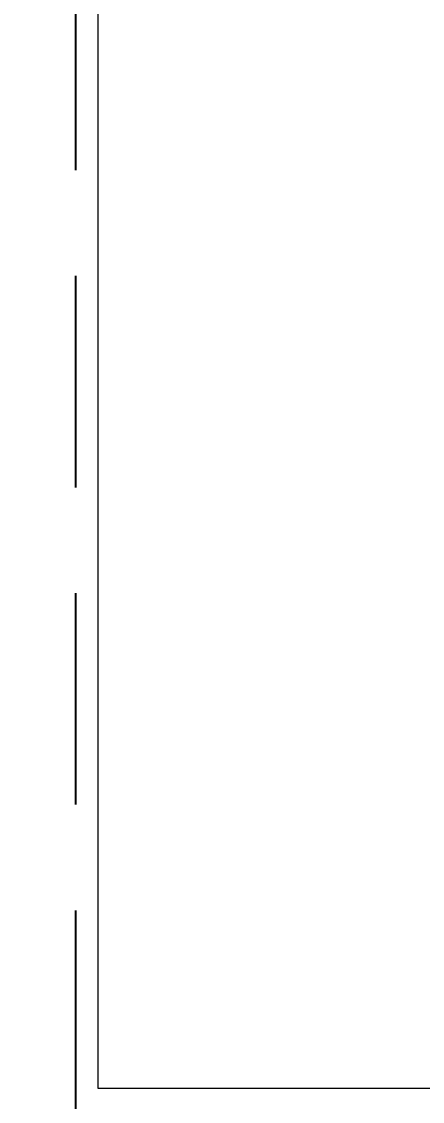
# Model space of a CAD drawing. Header units: inches. Extents: x -12418 to 57169, y -29325 to 19878.
# Drawn here: x 47320 to 47620, y -10699 to -9889 of the extents above; entities that cross this region are included whole.
import ezdxf

# ---------------------------------------------------------------- set-up
doc = ezdxf.new("R2010")
doc.units = ezdxf.units.IN
doc.header["$LTSCALE"] = 25
doc.header["$MEASUREMENT"] = 0
doc.linetypes.add('DASHDOT', pattern=[25.4, 12.7, -6.35, 0, -6.35])
doc.linetypes.add('HIDDEN', pattern=[9.525, 6.35, -3.175])
doc.layers.get('0').update_dxf_attribs({"color": 8})
for name, color, linetype, lineweight in [('00-Ground Floor$0$72_EGR_BASE_TEXT', 252, 'Continuous', 5), ('00-Ground Floor$0$LOADING', 253, 'Continuous', 5), ('00-Ground Floor$0$NEW Wall', 166, 'Continuous', 5), ('E-LITE-CLNG-CNDT', 6, 'DASHDOT', 35), ('E-POWR-FLOR-CNDT', 6, 'HIDDEN', 25)]:
    doc.layers.add(name, color=color, linetype=linetype, lineweight=lineweight)
doc.styles.add('00-Ground Floor$0$SIMPLEX', font='SIMPLEX.shx', dxfattribs={"height": 150})

# ---------------------------------------------------------------- blocks, each defined once
blk = doc.blocks.new('*X133')
at = {"color": 0}
for p, q in [((13, 1), (13, 1)), ((13, 1), (13, 1)), ((13, 1), (13, 1)), ((13, 1), (13, 1)), ((13, 1), (13, 1)), ((13, 1), (13, 1)), ((13, 1), (13, 1)), ((13, 1), (13, 1)), ((13, 1), (13, 1)), ((13, 1), (13, 1)), ((13, 1), (13, 1)), ((13, 1), (13, 1)), ((13, 1), (13, 1)), ((13, 1), (13, 1)), ((13, 1), (13, 1)), ((13, 1), (14, 1)), ((13, 1), (14, 1)), ((13, 1), (14, 1)), ((13, 1), (13, 1)), ((13, 1), (13, 1)), ((13, 1), (13, 1)), ((13, 1), (13, 1)), ((13, 1), (13, 1)), ((13, 1), (13, 1)), ((13, 1), (13, 1)), ((13, 1), (13, 1)), ((13, 1), (13, 1)), ((13, 1), (13, 1)), ((13, 1), (13, 1)), ((13, 1), (13, 1)), ((13, 1), (13, 1)), ((13, 1), (13, 1)), ((13, 1), (13, 1)), ((13, 1), (13, 1)), ((13, 1), (13, 1)), ((13, 1), (13, 1)), ((13, 1), (13, 1)), ((13, 1), (13, 1)), ((13, 1), (13, 1)), ((13, 1), (13, 1)), ((13, 1), (13, 1)), ((13, 1), (13, 1)), ((13, 1), (13, 1)), ((13, 1), (13, 1)), ((13, 1), (13, 1)), ((13, 1), (13, 1)), ((13, 1), (13, 1)), ((13, 1), (13, 1)), ((13, 1), (13, 1)), ((13, 1), (13, 1)), ((13, 1), (13, 1)), ((13, 1), (13, 1)), ((13, 1), (13, 1)), ((13, 1), (13, 1)), ((13, 1), (13, 1)), ((13, 1), (13, 1)), ((13, 1), (13, 1)), ((13, 1), (13, 1)), ((13, 1), (13, 1)), ((13, 1), (13, 1)), ((13, 1), (13, 1)), ((13, 1), (13, 1)), ((13, 1), (13, 1)), ((13, 1), (13, 1)), ((13, 1), (13, 1)), ((13, 1), (13, 1)), ((13, 1), (13, 1)), ((13, 1), (13, 1)), ((13, 1), (13, 1)), ((13, 1), (13, 1)), ((13, 1), (13, 1)), ((13, 1), (13, 1)), ((13, 1), (13, 1)), ((13, 1), (13, 1)), ((13, 1), (13, 1)), ((13, 1), (13, 1)), ((13, 1), (13, 1)), ((13, 1), (13, 1)), ((13, 1), (13, 1)), ((13, 1), (13, 1)), ((13, 1), (13, 1)), ((13, 1), (13, 1)), ((13, 1), (13, 1)), ((13, 1), (13, 1)), ((13, 1), (13, 1)), ((13, 1), (13, 1)), ((13, 1), (13, 1)), ((13, 1), (13, 1)), ((13, 1), (13, 1)), ((13, 1), (13, 1)), ((13, 1), (13, 1)), ((13, 1), (13, 1)), ((13, 1), (13, 1)), ((13, 1), (13, 1)), ((13, 1), (13, 1)), ((13, 1), (13, 1)), ((13, 1), (13, 1)), ((13, 1), (13, 1)), ((13, 1), (13, 1)), ((13, 1), (13, 1)), ((13, 1), (13, 1)), ((13, 1), (13, 1)), ((13, 1), (13, 1)), ((13, 1), (13, 1)), ((13, 1), (13, 1)), ((13, 1), (13, 1)), ((13, 1), (13, 1)), ((13, 1), (13, 1)), ((13, 1), (13, 1)), ((13, 1), (13, 1)), ((13, 1), (13, 1)), ((13, 1), (13, 1)), ((13, 1), (13, 1)), ((13, 1), (13, 1)), ((13, 1), (13, 1)), ((13, 1), (13, 1)), ((13, 1), (13, 1)), ((13, 1), (13, 1)), ((13, 1), (13, 1)), ((13, 1), (13, 1)), ((13, 1), (13, 1)), ((13, 1), (13, 1)), ((13, 1), (13, 1)), ((13, 1), (14, 1)), ((13, 0), (13, 0)), ((13, 0), (13, 0)), ((13, 0), (13, 0)), ((13, 0), (13, 0)), ((13, 0), (13, 0)), ((13, 0), (13, 0)), ((13, 0), (13, 0)), ((13, 0), (13, 0)), ((13, 0), (13, 0)), ((13, 0), (13, 0)), ((13, 0), (13, 0)), ((13, 0), (13, 0)), ((13, 0), (13, 0)), ((13, 0), (13, 0)), ((13, 0), (13, 0)), ((13, 0), (13, 0)), ((13, 0), (13, 0)), ((13, 0), (13, 0)), ((13, 0), (13, 0)), ((13, 0), (13, 0)), ((13, 0), (13, 0)), ((13, 0), (13, 0)), ((13, 0), (13, 0)), ((13, 0), (13, 0)), ((13, 0), (13, 0)), ((13, 0), (13, 0)), ((13, 0), (13, 0)), ((13, 0), (13, 0)), ((13, 0), (13, 0)), ((13, 0), (13, 0)), ((13, 0), (13, 0)), ((13, 0), (13, 0)), ((13, 0), (13, 0)), ((13, 0), (13, 0)), ((13, 0), (13, 0)), ((13, 0), (13, 0)), ((13, 0), (13, 0)), ((13, 0), (13, 0)), ((13, 0), (13, 0)), ((13, 0), (13, 0)), ((13, 0), (13, 0)), ((13, 0), (13, 0)), ((13, 0), (13, 0)), ((13, 0), (13, 0)), ((13, 0), (13, 0)), ((13, 0), (13, 0)), ((13, 0), (13, 0)), ((13, 0), (13, 0)), ((13, 0), (14, 0)), ((13, 0), (14, 0)), ((13, 0), (13, 0)), ((13, 0), (14, 0)), ((14, 1), (14, 1)), ((14, 1), (14, 1)), ((14, 1), (14, 1)), ((14, 1), (14, 1)), ((14, 1), (14, 1)), ((14, 1), (14, 1)), ((14, 1), (14, 1)), ((14, 1), (14, 1)), ((14, 1), (14, 1)), ((14, 1), (14, 1)), ((14, 1), (14, 1)), ((14, 1), (14, 1)), ((14, 1), (14, 1)), ((14, 1), (14, 1)), ((14, 1), (14, 1)), ((14, 1), (14, 1)), ((14, 1), (14, 1)), ((14, 1), (14, 1)), ((14, 1), (14, 1)), ((14, 1), (14, 1)), ((14, 1), (14, 1)), ((14, 1), (14, 1)), ((14, 1), (14, 1)), ((14, 1), (14, 1)), ((14, 1), (14, 1)), ((14, 1), (14, 1)), ((14, 1), (14, 1)), ((14, 1), (14, 1)), ((14, 1), (14, 1)), ((14, 1), (14, 1)), ((14, 1), (14, 1)), ((14, 1), (14, 1)), ((14, 1), (14, 1)), ((14, 1), (14, 1)), ((14, 1), (14, 1)), ((14, 1), (14, 1)), ((14, 1), (14, 1)), ((14, 1), (14, 1)), ((14, 1), (14, 1)), ((14, 1), (14, 1)), ((14, 1), (14, 1)), ((14, 1), (14, 1)), ((14, 1), (14, 1)), ((14, 1), (14, 1)), ((14, 1), (14, 1)), ((14, 1), (14, 1)), ((14, 1), (14, 1)), ((14, 1), (14, 1)), ((14, 1), (14, 1)), ((14, 1), (14, 1)), ((14, 1), (14, 1)), ((14, 1), (14, 1)), ((14, 1), (14, 1)), ((14, 1), (14, 1)), ((14, 1), (14, 1)), ((14, 1), (14, 1)), ((14, 1), (14, 1)), ((14, 1), (14, 1)), ((14, 1), (14, 1)), ((14, 1), (14, 1)), ((14, 1), (14, 1)), ((14, 1), (14, 1)), ((14, 1), (14, 1)), ((14, 1), (14, 1)), ((14, 1), (14, 1)), ((14, 1), (14, 1)), ((14, 1), (14, 1)), ((14, 1), (14, 1)), ((14, 1), (14, 1)), ((14, 1), (14, 1)), ((14, 1), (14, 1)), ((14, 1), (14, 1)), ((14, 1), (14, 1)), ((14, 1), (14, 1)), ((14, 1), (14, 1)), ((14, 1), (14, 1)), ((14, 1), (14, 1)), ((14, 1), (14, 1)), ((14, 1), (14, 1)), ((14, 1), (14, 1)), ((14, 1), (14, 1)), ((14, 1), (14, 1)), ((14, 1), (14, 1)), ((14, 1), (14, 1)), ((14, 1), (14, 1)), ((14, 1), (14, 1)), ((14, 1), (14, 1)), ((14, 1), (14, 1)), ((14, 1), (14, 1)), ((14, 1), (14, 1)), ((14, 1), (14, 1)), ((14, 1), (14, 1)), ((14, 1), (14, 1)), ((14, 1), (14, 1)), ((14, 0), (14, 0)), ((14, 0), (14, 0)), ((14, 0), (14, 0)), ((14, 0), (14, 0)), ((14, 0), (14, 0)), ((14, 0), (14, 0)), ((14, 0), (14, 0)), ((14, 0), (14, 0)), ((14, 0), (14, 0)), ((14, 0), (14, 0)), ((14, 0), (14, 0)), ((14, 0), (14, 0)), ((14, 0), (14, 0)), ((14, 0), (14, 0)), ((14, 0), (14, 0)), ((14, 0), (14, 0)), ((14, 0), (14, 0)), ((14, 0), (14, 0)), ((14, 0), (14, 0)), ((14, 0), (14, 0)), ((14, 0), (14, 0)), ((14, 0), (14, 0)), ((14, 0), (14, 0)), ((14, 0), (14, 0)), ((14, 0), (14, 0)), ((14, 0), (14, 0)), ((14, 0), (14, 0)), ((14, 0), (14, 0)), ((14, 0), (14, 0)), ((14, 0), (14, 0)), ((14, 0), (14, 0)), ((14, 0), (14, 0)), ((14, 0), (14, 0)), ((14, 0), (14, 0)), ((14, 0), (14, 0)), ((14, 0), (14, 0)), ((14, 0), (14, 0)), ((14, 0), (14, 0)), ((14, 0), (14, 0)), ((14, 0), (14, 0)), ((14, 0), (14, 0)), ((14, 0), (14, 0)), ((14, 0), (14, 0)), ((14, 0), (14, 0)), ((14, 0), (14, 0)), ((14, 0), (14, 0)), ((14, 0), (14, 0)), ((14, 0), (14, 0)), ((13, 0), (13, 0)), ((13, 0), (14, 0)), ((13, 0), (13, 0)), ((13, 0), (14, 0)), ((13, 0), (13, 0)), ((13, 0), (14, 0)), ((13, 0), (13, 0)), ((13, 0), (13, 0)), ((13, 0), (13, 0)), ((13, 0), (13, 0)), ((13, 0), (14, 0)), ((13, 0), (13, 0)), ((13, 0), (14, 0)), ((13, 0), (13, 0)), ((13, 0), (14, 0)), ((13, 0), (13, 0)), ((13, 0), (14, 0)), ((13, 0), (13, 0)), ((13, 0), (14, 0)), ((13, 0), (13, 0)), ((13, 0), (14, 0)), ((13, 0), (13, 0)), ((13, 0), (14, 0)), ((13, 0), (13, 0)), ((13, 0), (13, 0)), ((13, 0), (13, 0)), ((13, 0), (14, 0)), ((13, 0), (13, 0)), ((13, 0), (14, 0)), ((13, 0), (13, 0)), ((13, 0), (14, 0)), ((13, 0), (13, 0)), ((13, 0), (14, 0)), ((13, 0), (13, 0)), ((13, 0), (13, 0)), ((13, 0), (13, 0)), ((13, 0), (13, 0)), ((13, 0), (13, 0)), ((13, 0), (13, 0)), ((13, 0), (13, 0)), ((13, 0), (13, 0)), ((13, 0), (13, 0)), ((13, 0), (13, 0)), ((13, 0), (13, 0)), ((13, 0), (13, 0)), ((13, 0), (13, 0)), ((13, 0), (13, 0)), ((13, 0), (13, 0)), ((13, 0), (13, 0)), ((13, 0), (13, 0)), ((13, 0), (13, 0)), ((13, 0), (13, 0)), ((13, 0), (13, 0)), ((13, 0), (13, 0)), ((13, 0), (13, 0)), ((13, 0), (13, 0)), ((13, 0), (13, 0)), ((13, 0), (13, 0)), ((13, 0), (13, 0)), ((13, 0), (13, 0)), ((13, 0), (13, 0)), ((13, 0), (13, 0)), ((13, 0), (13, 0)), ((13, 0), (13, 0)), ((13, -1), (13, -1)), ((13, -1), (13, -1)), ((13, -1), (13, -1)), ((13, -1), (13, -1)), ((13, -1), (13, -1)), ((13, -1), (14, -1)), ((13, -1), (13, -1)), ((14, 0), (14, 0)), ((14, 0), (14, 0)), ((14, 0), (14, 0)), ((14, 0), (14, 0)), ((14, 0), (14, 0)), ((14, 0), (14, 0)), ((14, 0), (14, 0)), ((14, 0), (14, 0)), ((14, 0), (14, 0)), ((14, 0), (14, 0)), ((14, 0), (14, 0)), ((14, 0), (14, 0)), ((14, 0), (14, 0)), ((14, 0), (14, 0)), ((14, 0), (14, 0)), ((13, 0), (14, 0)), ((14, 0), (14, 0)), ((14, 0), (14, 0)), ((14, 0), (14, 0)), ((14, 0), (14, 0)), ((14, 0), (14, 0)), ((14, 0), (14, 0)), ((14, 0), (14, 0)), ((14, 0), (14, 0)), ((14, 0), (14, 0)), ((14, 0), (14, 0)), ((14, 0), (14, 0)), ((14, 0), (14, 0)), ((14, 0), (14, 0)), ((14, 0), (14, 0)), ((14, 0), (14, 0)), ((14, 0), (14, 0)), ((14, 0), (14, 0)), ((14, 0), (14, 0)), ((14, 0), (14, 0)), ((14, 0), (14, 0)), ((14, 0), (14, 0)), ((14, 0), (14, 0)), ((14, 0), (14, 0)), ((14, 0), (14, 0)), ((14, 0), (14, 0)), ((14, 0), (14, 0)), ((14, 0), (14, 0)), ((14, 0), (14, 0)), ((14, 0), (14, 0)), ((14, 0), (14, 0)), ((14, 0), (14, 0)), ((14, 0), (14, 0)), ((14, 0), (14, 0)), ((14, 0), (14, 0)), ((14, -1), (14, -1)), ((14, -1), (14, -1)), ((14, -1), (14, -1)), ((14, -1), (14, -1)), ((14, -1), (14, -1))]:
    blk.add_line(p, q, dxfattribs=at)
blk = doc.blocks.new('*X132')
at = {"color": 0}
for p, q in [((5, 3), (5, 3)), ((5, 3), (5, 3)), ((5, 3), (5, 3)), ((5, 3), (5, 3)), ((5, 3), (5, 3)), ((5, 3), (5, 3)), ((5, 3), (5, 3)), ((5, 3), (5, 3)), ((5, 3), (5, 3)), ((5, 3), (5, 3)), ((5, 3), (5, 3)), ((5, 3), (5, 3)), ((5, 3), (5, 3)), ((5, 3), (5, 3)), ((5, 3), (5, 3)), ((5, 3), (5, 3)), ((5, 3), (5, 3)), ((5, 3), (5, 3)), ((5, 3), (5, 3)), ((5, 3), (5, 3)), ((5, 3), (5, 3)), ((5, 3), (5, 3)), ((5, 3), (5, 3)), ((5, 3), (5, 3)), ((5, 3), (5, 3)), ((5, 3), (5, 3)), ((5, 3), (5, 3)), ((5, 3), (5, 3)), ((5, 3), (5, 3)), ((5, 3), (5, 3)), ((5, 3), (5, 3)), ((5, 3), (5, 3)), ((5, 3), (5, 3)), ((5, 3), (5, 3)), ((5, 3), (5, 3)), ((5, 3), (5, 3)), ((5, 3), (5, 3)), ((5, 3), (5, 3)), ((5, 3), (5, 3)), ((5, 3), (5, 3)), ((5, 3), (5, 3)), ((5, 3), (5, 3)), ((5, 3), (5, 3)), ((5, 3), (5, 3)), ((5, 3), (5, 3)), ((5, 3), (5, 3)), ((5, 3), (5, 3)), ((5, 3), (5, 3)), ((5, 3), (5, 3)), ((5, 3), (5, 3)), ((5, 3), (5, 3)), ((5, 3), (5, 3)), ((5, 3), (5, 3)), ((5, 3), (5, 3)), ((5, 3), (5, 3)), ((5, 3), (5, 3)), ((5, 3), (5, 3)), ((5, 3), (5, 3)), ((5, 3), (5, 3)), ((5, 3), (5, 3)), ((5, 3), (5, 3)), ((5, 3), (5, 3)), ((5, 3), (5, 3)), ((5, 3), (5, 3)), ((5, 3), (5, 3)), ((5, 3), (5, 3)), ((6, 3), (5, 3)), ((5, 3), (5, 3)), ((6, 3), (5, 3)), ((5, 3), (5, 3)), ((6, 3), (5, 3)), ((5, 3), (5, 3)), ((6, 3), (5, 3)), ((5, 3), (5, 3)), ((5, 3), (5, 3)), ((5, 3), (5, 3)), ((5, 3), (5, 3)), ((5, 3), (5, 3)), ((5, 3), (5, 3)), ((5, 3), (5, 3)), ((5, 3), (5, 3)), ((5, 3), (5, 3)), ((5, 3), (5, 3)), ((5, 3), (5, 3)), ((5, 3), (5, 3)), ((5, 3), (5, 3)), ((5, 3), (5, 3)), ((5, 3), (5, 3)), ((5, 3), (5, 3)), ((5, 3), (5, 3)), ((5, 3), (5, 3)), ((5, 3), (5, 3)), ((5, 3), (5, 3)), ((5, 3), (5, 3)), ((5, 3), (5, 3)), ((5, 3), (5, 3)), ((6, 3), (6, 3)), ((6, 3), (6, 3)), ((6, 3), (6, 3)), ((6, 3), (6, 3)), ((6, 3), (6, 3)), ((6, 3), (6, 3)), ((6, 3), (6, 3)), ((6, 3), (6, 3)), ((6, 3), (6, 3)), ((6, 3), (6, 3)), ((6, 3), (6, 3)), ((6, 3), (6, 3)), ((6, 3), (6, 3)), ((6, 3), (6, 3)), ((6, 3), (6, 3)), ((6, 3), (6, 3)), ((6, 3), (6, 3)), ((6, 3), (6, 3)), ((6, 3), (6, 3)), ((6, 3), (6, 3)), ((6, 3), (6, 3)), ((6, 3), (6, 3)), ((6, 3), (6, 3)), ((6, 3), (6, 3)), ((6, 3), (6, 3)), ((6, 3), (6, 3)), ((6, 3), (6, 3)), ((6, 3), (6, 3)), ((6, 3), (6, 3)), ((6, 3), (6, 3)), ((6, 3), (6, 3)), ((6, 3), (6, 3)), ((6, 3), (6, 3)), ((6, 3), (6, 3)), ((6, 3), (6, 3)), ((6, 3), (6, 3)), ((6, 3), (6, 3)), ((6, 3), (6, 3)), ((6, 3), (6, 3)), ((6, 3), (6, 3)), ((6, 3), (6, 3)), ((6, 3), (6, 3)), ((6, 3), (6, 3)), ((6, 3), (6, 3)), ((6, 3), (6, 3)), ((6, 3), (6, 3)), ((6, 3), (6, 3)), ((6, 3), (6, 3)), ((6, 3), (6, 3)), ((6, 3), (6, 3)), ((6, 3), (6, 3)), ((6, 3), (6, 3)), ((6, 3), (6, 3)), ((6, 3), (6, 3)), ((6, 3), (6, 3)), ((6, 3), (6, 3)), ((6, 3), (6, 3)), ((6, 3), (6, 3)), ((6, 3), (6, 3)), ((6, 3), (6, 3)), ((6, 3), (6, 3)), ((6, 3), (6, 3)), ((6, 3), (6, 3)), ((6, 3), (6, 3)), ((6, 3), (6, 3)), ((6, 3), (6, 3)), ((6, 3), (6, 3)), ((6, 3), (6, 3)), ((6, 3), (6, 3)), ((6, 3), (6, 3)), ((6, 3), (6, 3)), ((6, 3), (6, 3)), ((6, 3), (6, 3)), ((6, 3), (6, 3)), ((6, 3), (6, 3)), ((6, 3), (6, 3)), ((6, 3), (6, 3)), ((6, 3), (6, 3)), ((6, 3), (6, 3)), ((6, 3), (6, 3)), ((6, 3), (6, 3)), ((6, 3), (6, 3)), ((6, 3), (6, 3)), ((6, 3), (6, 3)), ((6, 3), (6, 3)), ((6, 3), (6, 3)), ((6, 3), (6, 3)), ((6, 3), (6, 3)), ((6, 3), (6, 3)), ((6, 3), (6, 3)), ((6, 3), (6, 3)), ((6, 3), (6, 3)), ((6, 3), (6, 3)), ((6, 3), (6, 3)), ((6, 3), (6, 3)), ((6, 3), (6, 3)), ((6, 3), (6, 3)), ((6, 3), (6, 3)), ((6, 3), (6, 3)), ((6, 3), (6, 3)), ((6, 3), (6, 3)), ((6, 3), (6, 3)), ((6, 3), (6, 3)), ((6, 3), (6, 3)), ((6, 3), (6, 3)), ((6, 3), (6, 3)), ((6, 3), (6, 3)), ((6, 3), (6, 3)), ((6, 3), (6, 3)), ((6, 3), (6, 3)), ((6, 3), (6, 3)), ((6, 3), (6, 3)), ((6, 3), (6, 3)), ((6, 3), (6, 3)), ((6, 3), (6, 3)), ((6, 3), (6, 3)), ((6, 3), (6, 3)), ((6, 3), (6, 3)), ((6, 3), (6, 3)), ((6, 3), (6, 3)), ((6, 3), (6, 3)), ((6, 3), (6, 3)), ((6, 3), (6, 3)), ((6, 3), (6, 3)), ((6, 3), (6, 3)), ((6, 3), (6, 3)), ((6, 3), (6, 3)), ((6, 3), (6, 3)), ((6, 3), (6, 3)), ((6, 3), (6, 3)), ((6, 3), (6, 3)), ((6, 3), (6, 3)), ((6, 3), (6, 3)), ((6, 3), (6, 3)), ((6, 3), (6, 3)), ((6, 3), (6, 3)), ((6, 3), (6, 3)), ((6, 3), (6, 3)), ((6, 3), (6, 3)), ((6, 3), (6, 3)), ((6, 3), (6, 3)), ((6, 3), (6, 3)), ((6, 3), (6, 3)), ((6, 3), (6, 3)), ((6, 3), (6, 3)), ((6, 3), (6, 3)), ((6, 3), (6, 3)), ((6, 3), (6, 3)), ((6, 3), (6, 3)), ((6, 3), (6, 3)), ((6, 3), (6, 3)), ((6, 3), (6, 3)), ((6, 3), (6, 3)), ((6, 3), (6, 3)), ((6, 3), (6, 3)), ((6, 3), (6, 3)), ((6, 3), (6, 3)), ((6, 3), (6, 3)), ((6, 3), (6, 3)), ((6, 3), (6, 3)), ((6, 3), (6, 3)), ((6, 3), (6, 3)), ((6, 3), (6, 3)), ((6, 3), (6, 3)), ((6, 3), (6, 3)), ((6, 3), (6, 3)), ((6, 3), (6, 3)), ((6, 3), (6, 3)), ((6, 3), (6, 3)), ((6, 3), (6, 3)), ((6, 3), (6, 3)), ((6, 3), (6, 3)), ((6, 3), (6, 3)), ((6, 3), (6, 3)), ((6, 3), (6, 3)), ((6, 3), (6, 3)), ((6, 3), (6, 3)), ((6, 3), (6, 3)), ((6, 3), (6, 3)), ((6, 3), (6, 3)), ((6, 3), (6, 3)), ((6, 3), (6, 3)), ((6, 3), (6, 3)), ((6, 3), (6, 3)), ((6, 3), (6, 3)), ((6, 3), (6, 3)), ((6, 3), (6, 3)), ((6, 3), (6, 3)), ((6, 3), (6, 3)), ((6, 3), (6, 3)), ((6, 3), (6, 3)), ((6, 3), (6, 3)), ((6, 3), (6, 3)), ((6, 3), (6, 3)), ((6, 3), (6, 3)), ((6, 3), (6, 3)), ((6, 3), (6, 3)), ((6, 3), (6, 3)), ((6, 3), (6, 3)), ((6, 3), (6, 3)), ((6, 3), (6, 3)), ((6, 3), (6, 3)), ((6, 3), (6, 3)), ((6, 3), (6, 3)), ((6, 3), (5, 3)), ((6, 3), (5, 3)), ((6, 3), (5, 3)), ((6, 3), (5, 3)), ((6, 3), (5, 3)), ((6, 3), (6, 3)), ((6, 3), (6, 3)), ((6, 3), (6, 3)), ((6, 3), (6, 3)), ((6, 3), (6, 3)), ((6, 3), (6, 3)), ((6, 3), (6, 3)), ((6, 3), (6, 3)), ((6, 3), (6, 3)), ((6, 3), (6, 3)), ((6, 3), (6, 3)), ((6, 3), (6, 3)), ((6, 3), (6, 3)), ((6, 3), (6, 3)), ((6, 3), (6, 3)), ((6, 3), (6, 3)), ((6, 3), (6, 3)), ((6, 3), (6, 3)), ((6, 3), (6, 3)), ((6, 3), (6, 3)), ((6, 3), (6, 3)), ((6, 3), (6, 3)), ((6, 3), (6, 3)), ((6, 3), (6, 3)), ((6, 3), (6, 3)), ((6, 3), (6, 3)), ((6, 3), (6, 3)), ((6, 3), (6, 3)), ((6, 3), (6, 3)), ((6, 3), (6, 3)), ((6, 3), (6, 3)), ((6, 3), (6, 3)), ((6, 3), (6, 3)), ((6, 3), (6, 3)), ((6, 3), (6, 3)), ((6, 3), (6, 3)), ((6, 3), (6, 3)), ((6, 3), (6, 3)), ((6, 3), (6, 3)), ((6, 3), (6, 3)), ((6, 3), (6, 3)), ((6, 3), (6, 3)), ((6, 3), (6, 3)), ((6, 3), (6, 3)), ((6, 3), (6, 3)), ((6, 3), (6, 3)), ((6, 3), (6, 3)), ((6, 3), (6, 3)), ((6, 3), (6, 3)), ((6, 3), (6, 3)), ((6, 3), (6, 3)), ((6, 3), (6, 3)), ((6, 3), (6, 3)), ((6, 3), (6, 3)), ((6, 3), (6, 3)), ((6, 3), (6, 3)), ((6, 3), (6, 3)), ((6, 3), (6, 3)), ((6, 3), (6, 3)), ((6, 3), (6, 3)), ((6, 3), (6, 3)), ((6, 3), (6, 3)), ((6, 3), (6, 3)), ((6, 3), (6, 3)), ((6, 3), (6, 3)), ((6, 3), (6, 3)), ((6, 3), (6, 3)), ((6, 3), (6, 3)), ((6, 3), (6, 3)), ((6, 3), (6, 3)), ((6, 3), (6, 3)), ((6, 3), (6, 3)), ((6, 3), (6, 3)), ((6, 3), (6, 3)), ((6, 3), (6, 3)), ((6, 3), (6, 3)), ((6, 3), (6, 3)), ((6, 3), (6, 3)), ((6, 3), (6, 3)), ((6, 3), (6, 3)), ((6, 3), (6, 3)), ((6, 3), (6, 3)), ((6, 3), (6, 3)), ((6, 3), (6, 3)), ((6, 3), (6, 3)), ((6, 3), (6, 3)), ((6, 3), (6, 3)), ((6, 3), (6, 3)), ((6, 3), (6, 3)), ((6, 3), (6, 3)), ((6, 3), (6, 3)), ((6, 3), (6, 3)), ((6, 3), (6, 3)), ((6, 3), (6, 3)), ((6, 3), (6, 3)), ((6, 3), (6, 3)), ((6, 3), (6, 3)), ((6, 3), (6, 3)), ((6, 3), (6, 3)), ((6, 3), (6, 3)), ((6, 3), (6, 3)), ((6, 3), (6, 3)), ((6, 3), (6, 3)), ((6, 3), (6, 3)), ((6, 3), (6, 3)), ((6, 3), (6, 3)), ((6, 3), (6, 3)), ((6, 3), (6, 3)), ((6, 3), (6, 3)), ((6, 3), (6, 3)), ((6, 3), (6, 3)), ((6, 3), (6, 3)), ((6, 3), (6, 3)), ((6, 3), (6, 3)), ((6, 3), (6, 3)), ((6, 3), (6, 3)), ((6, 3), (6, 3)), ((6, 3), (6, 3)), ((6, 3), (6, 3)), ((6, 3), (6, 3)), ((6, 3), (6, 3)), ((6, 3), (6, 3)), ((6, 3), (6, 3)), ((6, 3), (6, 3)), ((6, 3), (6, 3)), ((6, 3), (6, 3)), ((6, 3), (6, 3)), ((6, 3), (6, 3)), ((6, 3), (6, 3)), ((6, 3), (6, 3)), ((6, 3), (6, 3)), ((6, 3), (6, 3)), ((6, 3), (6, 3)), ((6, 3), (6, 3)), ((6, 3), (6, 3)), ((6, 3), (6, 3)), ((6, 3), (6, 3)), ((6, 3), (6, 3)), ((6, 3), (6, 3)), ((6, 3), (6, 3)), ((6, 3), (6, 3)), ((6, 3), (6, 3)), ((6, 3), (6, 3)), ((6, 3), (6, 3)), ((6, 3), (6, 3)), ((6, 3), (6, 3)), ((6, 3), (6, 3)), ((6, 3), (6, 3)), ((6, 3), (6, 3)), ((6, 3), (6, 3)), ((6, 3), (6, 3)), ((6, 3), (6, 3)), ((6, 3), (6, 3)), ((6, 3), (6, 3)), ((6, 3), (6, 3)), ((6, 3), (6, 3)), ((6, 3), (6, 3)), ((6, 3), (6, 3)), ((6, 3), (6, 3)), ((6, 3), (6, 3)), ((6, 3), (6, 3)), ((6, 3), (6, 3)), ((6, 3), (6, 3)), ((6, 3), (6, 3)), ((6, 3), (6, 3)), ((6, 3), (6, 3)), ((6, 3), (6, 3)), ((6, 3), (6, 3)), ((6, 3), (6, 3)), ((6, 3), (6, 3)), ((6, 3), (6, 3)), ((6, 3), (6, 3)), ((6, 3), (6, 3)), ((6, 3), (6, 3)), ((6, 3), (6, 3)), ((6, 3), (6, 3)), ((6, 3), (6, 3)), ((6, 3), (6, 3)), ((6, 3), (6, 3)), ((6, 3), (6, 3)), ((6, 3), (6, 3)), ((6, 3), (6, 3)), ((6, 3), (6, 3)), ((6, 3), (6, 3)), ((6, 3), (6, 3)), ((6, 3), (6, 3)), ((6, 3), (6, 3)), ((6, 3), (6, 3)), ((6, 3), (6, 3)), ((6, 3), (6, 3)), ((6, 3), (6, 3)), ((6, 3), (6, 3)), ((6, 3), (6, 3)), ((6, 3), (6, 3)), ((6, 3), (6, 3)), ((6, 3), (6, 3)), ((6, 3), (6, 3)), ((6, 3), (6, 3)), ((6, 3), (6, 3)), ((6, 3), (6, 3)), ((6, 3), (6, 3)), ((6, 3), (6, 3)), ((6, 3), (6, 3)), ((6, 3), (6, 3)), ((6, 3), (6, 3)), ((6, 3), (6, 3)), ((6, 3), (6, 3)), ((6, 3), (6, 3)), ((6, 3), (6, 3)), ((6, 3), (6, 3)), ((6, 3), (6, 3)), ((6, 3), (6, 3)), ((6, 3), (6, 3)), ((6, 3), (6, 3)), ((6, 3), (6, 3)), ((6, 3), (6, 3)), ((6, 3), (6, 3)), ((6, 3), (6, 3)), ((6, 3), (6, 3)), ((6, 3), (6, 3)), ((6, 3), (6, 3)), ((6, 3), (6, 3)), ((6, 3), (6, 3)), ((6, 3), (6, 3)), ((6, 3), (6, 3)), ((6, 3), (6, 3)), ((6, 3), (6, 3)), ((6, 3), (6, 3)), ((6, 3), (6, 3)), ((6, 3), (6, 3)), ((6, 3), (6, 3)), ((6, 3), (6, 3)), ((6, 3), (6, 3)), ((6, 3), (6, 3)), ((6, 3), (6, 3)), ((6, 3), (6, 3)), ((6, 3), (6, 3)), ((6, 3), (6, 3)), ((6, 3), (6, 3)), ((6, 3), (6, 3)), ((6, 3), (6, 3)), ((6, 3), (6, 3)), ((6, 3), (6, 3)), ((6, 3), (6, 3)), ((6, 3), (6, 3)), ((6, 3), (6, 3)), ((6, 3), (6, 3)), ((6, 3), (6, 3)), ((6, 3), (6, 3)), ((6, 3), (6, 3)), ((6, 3), (6, 3)), ((6, 3), (6, 3)), ((6, 3), (6, 3)), ((6, 3), (6, 3)), ((6, 3), (6, 3)), ((6, 3), (6, 3)), ((6, 3), (6, 3)), ((6, 3), (6, 3)), ((6, 3), (6, 3)), ((6, 3), (6, 3)), ((6, 3), (6, 3)), ((6, 3), (6, 3)), ((6, 3), (6, 3)), ((6, 3), (6, 3)), ((6, 3), (6, 3)), ((6, 3), (6, 3)), ((6, 3), (6, 3)), ((6, 3), (6, 3)), ((6, 3), (6, 3)), ((6, 3), (6, 3)), ((6, 3), (6, 3)), ((6, 3), (6, 3)), ((6, 3), (6, 3)), ((6, 3), (6, 3)), ((6, 3), (6, 3)), ((6, 3), (6, 3)), ((6, 3), (6, 3)), ((6, 3), (6, 3)), ((6, 3), (6, 3)), ((6, 3), (6, 3)), ((6, 3), (6, 3)), ((6, 3), (6, 3)), ((6, 3), (6, 3)), ((6, 3), (6, 3)), ((6, 3), (6, 3)), ((6, 3), (6, 3)), ((6, 3), (6, 3)), ((6, 3), (6, 3)), ((6, 3), (6, 3)), ((6, 3), (6, 3)), ((6, 3), (6, 3)), ((6, 3), (6, 3)), ((6, 3), (6, 3)), ((6, 3), (6, 3)), ((6, 3), (6, 3)), ((6, 3), (6, 3)), ((6, 3), (6, 3)), ((6, 3), (6, 3)), ((6, 3), (6, 3)), ((6, 3), (6, 3)), ((6, 3), (6, 3)), ((6, 3), (6, 3)), ((6, 3), (6, 3)), ((6, 3), (6, 3)), ((6, 3), (6, 3)), ((6, 3), (6, 3)), ((6, 3), (6, 3)), ((6, 3), (6, 3)), ((6, 3), (6, 3)), ((6, 3), (6, 3)), ((6, 3), (6, 3)), ((6, 3), (6, 3)), ((6, 3), (6, 3)), ((6, 3), (6, 3)), ((6, 3), (6, 3)), ((6, 3), (6, 3)), ((6, 3), (6, 3))]:
    blk.add_line(p, q, dxfattribs=at)
blk = doc.blocks.new('00-Ground Floor$0$GF21043-P')
at = {"color": 0}
for p, q in [((0.8, 0.75), (-0.8, 0.75)), ((0.8, 0), (0.8, 0.75))]:
    blk.add_line(p, q, dxfattribs=at)
for points in [[(0.8, 0.75), (0.8, 0.75), (0.8, 0.75), (0.8, 0.75), (0.8, 0.75), (0.8, 0.75), (0.8, 0.75), (0.8, 0.75), (0.8, 0.75), (0.8, 0.75), (0.8, 0.75), (0.8, 0.75), (0.8, 0.75), (0.8, 0.75), (0.8, 0.75), (0.8, 0.75), (0.8, 0.75), (0.8, 0.75), (0.8, 0.75), (0.8, 0.75), (0.8, 0.75), (0.8, 0.75), (0.8, 0.75), (0.8, 0.75), (0.8, 0.75), (0.8, 0.75), (0.8, 0.75), (0.8, 0.75), (0.8, 0.75), (0.8, 0.75), (0.8, 0.75), (0.8, 0.75), (0.8, 0.75), (0.8, 0.75), (0.8, 0.75), (0.8, 0.75), (0.8, 0.75), (0.8, 0.75), (0.8, 0.75), (0.8, 0.75), (0.8, 0.75), (0.8, 0.75), (0.8, 0.75), (0.8, 0.75), (0.8, 0.75), (0.8, 0.75), (0.8, 0.75), (0.8, 0.75), (0.8, 0.75), (0.8, 0.75), (0.8, 0.75), (0.8, 0.75), (0.8, 0.75), (0.8, 0.75), (0.8, 0.75), (0.8, 0.75), (0.8, 0.75), (0.8, 0.75), (0.8, 0.75), (0.8, 0.75), (0.8, 0.75), (0.8, 0.75), (0.8, 0.75), (0.8, 0.75), (0.8, 0.75), (0.8, 0.75), (0.8, 0.75), (0.8, 0.75), (0.8, 0.75), (0.8, 0.75), (0.8, 0.75), (0.8, 0.75), (0.8, 0.75), (0.8, 0.75), (0.8, 0.75), (0.8, 0.75), (0.8, 0.75), (0.8, 0.75), (0.8, 0.75), (0.8, 0.75), (0.8, 0.75), (0.8, 0.75), (0.8, 0.75), (0.8, 0.75), (0.8, 0.75), (0.8, 0.75), (0.8, 0.75), (0.8, 0.75), (0.8, 0.75), (0.8, 0.75), (0.8, 0.75), (0.8, 0.75), (0.8, 0.75), (0.8, 0.75), (0.8, 0.75), (0.8, 0.75), (0.8, 0.75), (0.8, 0.75), (0.8, 0.75), (0.8, 0.75), (0.8, 0.75), (0.8, 0.75), (0.8, 0.75), (0.8, 0.75), (0.8, 0.75), (0.8, 0.75), (0.8, 0.75), (0.8, 0.75), (0.8, 0.75), (0.8, 0.75), (0.8, 0.75), (0.8, 0.75), (0.8, 0.75), (0.8, 0.75), (0.8, 0.75), (0.8, 0.75), (0.8, 0.75), (0.8, 0.75), (0.8, 0.75), (0.8, 0.75), (0.8, 0.75), (0.8, 0.75), (0.8, 0.75), (0.8, 0.75), (0.8, 0.75), (0.8, 0.75), (0.8, 0.75), (0.8, 0.75), (0.8, 0.75), (0.8, 0.75), (0.8, 0.75), (0.8, 0.75), (0.8, 0.75), (0.8, 0.75), (0.8, 0.75), (0.8, 0.75), (0.8, 0.75), (0.8, 0.75), (0.8, 0.75), (0.8, 0.75), (0.8, 0.75), (0.8, 0.75), (0.8, 0.75), (0.8, 0.75), (0.8, 0.75), (0.8, 0.75), (0.8, 0.75), (0.8, 0.75), (0.8, 0.75), (0.8, 0.75), (0.8, 0.75), (0.8, 0.75), (0.8, 0.75), (0.8, 0.75), (0.8, 0.75), (0.8, 0.75), (0.8, 0.75), (0.8, 0.75), (0.8, 0.75), (0.8, 0.75), (0.8, 0.75), (0.8, 0.75), (0.8, 0.75), (0.8, 0.75), (0.8, 0.75), (0.8, 0.75), (0.8, 0.75), (0.8, 0.75), (0.8, 0.75), (0.8, 0.75), (0.8, 0.75), (0.8, 0.75), (0.8, 0.75), (0.8, 0.75), (0.8, 0.75), (0.8, 0.75), (0.8, 0.75), (0.8, 0.75), (0.8, 0.75), (0.8, 0.75), (0.8, 0.75), (0.8, 0.75), (0.8, 0.75), (0.8, 0.75), (0.8, 0.75), (0.8, 0.75), (0.8, 0.75), (0.8, 0.75), (0.8, 0.75), (0.8, 0.75), (0.8, 0.75), (0.8, 0.75), (0.8, 0.75), (0.8, 0.75), (0.8, 0.75), (0.8, 0.75), (0.8, 0.75), (0.8, 0.75), (0.8, 0.75), (0.8, 0.75), (0.8, 0.75), (0.8, 0.75), (0.8, 0.75), (0.8, 0.75), (0.8, 0.75), (0.8, 0.75), (0.8, 0.75), (0.8, 0.75), (0.8, 0.75), (0.8, 0.75), (0.8, 0.75), (0.8, 0.75), (0.8, 0.75), (0.8, 0.75), (0.8, 0.75), (0.8, 0.75), (0.8, 0.75), (0.8, 0.75), (0.8, 0.75), (0.8, 0.75), (0.8, 0.75), (0.8, 0.75), (0.8, 0.75), (0.8, 0.75), (0.8, 0.75), (0.8, 0.75), (0.8, 0.75), (0.8, 0.75), (0.8, 0.75), (0.8, 0.75), (0.8, 0.75), (0.8, 0.75), (0.8, 0.75), (0.8, 0.75), (0.8, 0.75), (0.8, 0.75), (0.8, 0.75), (0.8, 0.75), (0.8, 0.75), (0.8, 0.75), (0.8, 0.75), (0.8, 0.75), (0.8, 0.75), (0.8, 0.75), (0.8, 0.75), (0.8, 0.75), (0.8, 0.75), (0.8, 0.75), (0.8, 0.75), (0.8, 0.75), (0.8, 0.75), (0.8, 0.75), (0.8, 0.75), (0.8, 0.75), (0.8, 0.75), (0.8, 0.75), (0.8, 0.75), (0.8, 0.75), (0.8, 0.75), (0.8, 0.75), (0.8, 0.75), (0.8, 0.75), (0.8, 0.75), (0.8, 0.75), (0.8, 0.75), (0.8, 0.75), (0.8, 0.75), (0.8, 0.75), (0.8, 0.75), (0.8, 0.75), (0.8, 0.75), (0.8, 0.75), (0.8, 0.75), (0.8, 0.75), (0.8, 0.75), (0.8, 0.75), (0.8, 0.75)], [(0.8, 0.75), (0.8, 0.75), (0.8, 0.75), (0.8, 0.75), (0.8, 0.75), (0.8, 0.75), (0.8, 0.75), (0.8, 0.75), (0.8, 0.75), (0.8, 0.75), (0.8, 0.75), (0.8, 0.75), (0.8, 0.75), (0.8, 0.75), (0.8, 0.75), (0.8, 0.75), (0.8, 0.75), (0.8, 0.75), (0.8, 0.75), (0.8, 0.75), (0.8, 0.75), (0.8, 0.75), (0.8, 0.75), (0.8, 0.75), (0.8, 0.75), (0.8, 0.75), (0.8, 0.75), (0.8, 0.75), (0.8, 0.75), (0.8, 0.75), (0.8, 0.75), (0.8, 0.75), (0.8, 0.75), (0.8, 0.75), (0.8, 0.75), (0.8, 0.75), (0.8, 0.75), (0.8, 0.75), (0.8, 0.75), (0.8, 0.75), (0.8, 0.75), (0.8, 0.75), (0.8, 0.75), (0.8, 0.75), (0.8, 0.75), (0.8, 0.75), (0.8, 0.75), (0.8, 0.75), (0.8, 0.75), (0.8, 0.75), (0.8, 0.75), (0.8, 0.75), (0.8, 0.75), (0.8, 0.75), (0.8, 0.75), (0.8, 0.75), (0.8, 0.75), (0.8, 0.75), (0.8, 0.75), (0.8, 0.75), (0.8, 0.75), (0.8, 0.75), (0.8, 0.75), (0.8, 0.75), (0.8, 0.75), (0.8, 0.75), (0.8, 0.75), (0.8, 0.75), (0.8, 0.75), (0.8, 0.75), (0.8, 0.75), (0.8, 0.75), (0.8, 0.75), (0.8, 0.75), (0.8, 0.75), (0.8, 0.75), (0.8, 0.75), (0.8, 0.75), (0.8, 0.75), (0.8, 0.75), (0.8, 0.75), (0.8, 0.75), (0.8, 0.75), (0.8, 0.75), (0.8, 0.75), (0.8, 0.75), (0.8, 0.75), (0.8, 0.75), (0.8, 0.75), (0.8, 0.75), (0.8, 0.75), (0.8, 0.75), (0.8, 0.75), (0.8, 0.75), (0.8, 0.75), (0.8, 0.75), (0.8, 0.75), (0.8, 0.75), (0.8, 0.75), (0.8, 0.75), (0.8, 0.75), (0.8, 0.75), (0.8, 0.75), (0.8, 0.75), (0.8, 0.75), (0.8, 0.75), (0.8, 0.75), (0.8, 0.75), (0.8, 0.75), (0.8, 0.75), (0.8, 0.75), (0.8, 0.75), (0.8, 0.75), (0.8, 0.75), (0.8, 0.75), (0.8, 0.75), (0.8, 0.75), (0.8, 0.75), (0.8, 0.75), (0.8, 0.75), (0.8, 0.75), (0.8, 0.75), (0.8, 0.75), (0.8, 0.75), (0.8, 0.75), (0.8, 0.75), (0.8, 0.75), (0.8, 0.75), (0.8, 0.75), (0.8, 0.75), (0.8, 0.75), (0.8, 0.75), (0.8, 0.75), (0.8, 0.75), (0.8, 0.75), (0.8, 0.75), (0.8, 0.75), (0.8, 0.75), (0.8, 0.75), (0.8, 0.75), (0.8, 0.75), (0.8, 0.75), (0.8, 0.75), (0.8, 0.75), (0.8, 0.75), (0.8, 0.75), (0.8, 0.75), (0.8, 0.75), (0.8, 0.75), (0.8, 0.75), (0.8, 0.75), (0.8, 0.75), (0.8, 0.75), (0.8, 0.75), (0.8, 0.75), (0.8, 0.75), (0.8, 0.75), (0.8, 0.75), (0.8, 0.75), (0.8, 0.75), (0.8, 0.75), (0.8, 0.75), (0.8, 0.75), (0.8, 0.75), (0.8, 0.75), (0.8, 0.75), (0.8, 0.75), (0.8, 0.75), (0.8, 0.75), (0.8, 0.75), (0.8, 0.75), (0.8, 0.75), (0.8, 0.75), (0.8, 0.75), (0.8, 0.75), (0.8, 0.75), (0.8, 0.75), (0.8, 0.75), (0.8, 0.75), (0.8, 0.75), (0.8, 0.75), (0.8, 0.75), (0.8, 0.75), (0.8, 0.75), (0.8, 0.75), (0.8, 0.75), (0.8, 0.75), (0.8, 0.75), (0.8, 0.75), (0.8, 0.75), (0.8, 0.75), (0.8, 0.75), (0.8, 0.75), (0.8, 0.75), (0.8, 0.75), (0.8, 0.75), (0.8, 0.75), (0.8, 0.75), (0.8, 0.75), (0.8, 0.75), (0.8, 0.75), (0.8, 0.75), (0.8, 0.75), (0.8, 0.75), (0.8, 0.75), (0.8, 0.75), (0.8, 0.75), (0.8, 0.75), (0.8, 0.75), (0.8, 0.75), (0.8, 0.75), (0.8, 0.75), (0.8, 0.75), (0.8, 0.75), (0.8, 0.75), (0.8, 0.75), (0.8, 0.75), (0.8, 0.75), (0.8, 0.75)], [(0.8, 0.75), (0.8, 0.75), (0.8, 0.75), (0.8, 0.75), (0.8, 0.75), (0.8, 0.75), (0.8, 0.75), (0.8, 0.75), (0.8, 0.75), (0.8, 0.75), (0.8, 0.75), (0.8, 0.75), (0.8, 0.75), (0.8, 0.75), (0.8, 0.75), (0.8, 0.75), (0.8, 0.75), (0.8, 0.75), (0.8, 0.75), (0.8, 0.75), (0.8, 0.75), (0.8, 0.75), (0.8, 0.75), (0.8, 0.75), (0.8, 0.75), (0.8, 0.75), (0.8, 0.75), (0.8, 0.75), (0.8, 0.75), (0.8, 0.75), (0.8, 0.75), (0.8, 0.75), (0.8, 0.75), (0.8, 0.75), (0.8, 0.75), (0.8, 0.75), (0.8, 0.75), (0.8, 0.75), (0.8, 0.75), (0.8, 0.75), (0.8, 0.75), (0.8, 0.75), (0.8, 0.75), (0.8, 0.75), (0.8, 0.75), (0.8, 0.75), (0.8, 0.75), (0.8, 0.75), (0.8, 0.75), (0.8, 0.75), (0.8, 0.75), (0.8, 0.75), (0.8, 0.75), (0.8, 0.75), (0.8, 0.75), (0.8, 0.75), (0.8, 0.75), (0.8, 0.75), (0.8, 0.75), (0.8, 0.75), (0.8, 0.75), (0.8, 0.75), (0.8, 0.75), (0.8, 0.75), (0.8, 0.75), (0.8, 0.75), (0.8, 0.75), (0.8, 0.75), (0.8, 0.75), (0.8, 0.75), (0.8, 0.75), (0.8, 0.75), (0.8, 0.75), (0.8, 0.75), (0.8, 0.75), (0.8, 0.75), (0.8, 0.75), (0.8, 0.75), (0.8, 0.75), (0.8, 0.75), (0.8, 0.75), (0.8, 0.75), (0.8, 0.75), (0.8, 0.75), (0.8, 0.75), (0.8, 0.75), (0.8, 0.75), (0.8, 0.75), (0.8, 0.75), (0.8, 0.75), (0.8, 0.75), (0.8, 0.75), (0.8, 0.75), (0.8, 0.75), (0.8, 0.75), (0.8, 0.75), (0.8, 0.75), (0.8, 0.75), (0.8, 0.75), (0.8, 0.75), (0.8, 0.75), (0.8, 0.75), (0.8, 0.75), (0.8, 0.75), (0.8, 0.75), (0.8, 0.75), (0.8, 0.75), (0.8, 0.75), (0.8, 0.75), (0.8, 0.75), (0.8, 0.75), (0.8, 0.75), (0.8, 0.75), (0.8, 0.75), (0.8, 0.75), (0.8, 0.75), (0.8, 0.75), (0.8, 0.75), (0.8, 0.75), (0.8, 0.75), (0.8, 0.75), (0.8, 0.75), (0.8, 0.75), (0.8, 0.75), (0.8, 0.75), (0.8, 0.75), (0.8, 0.75), (0.8, 0.75), (0.8, 0.75), (0.8, 0.75), (0.8, 0.75), (0.8, 0.75), (0.8, 0.75), (0.8, 0.75), (0.8, 0.75), (0.8, 0.75), (0.8, 0.75), (0.8, 0.75), (0.8, 0.75), (0.8, 0.75), (0.8, 0.75), (0.8, 0.75), (0.8, 0.75), (0.8, 0.75), (0.8, 0.75), (0.8, 0.75), (0.8, 0.75), (0.8, 0.75), (0.8, 0.75), (0.8, 0.75), (0.8, 0.75), (0.8, 0.75), (0.8, 0.75), (0.8, 0.75), (0.8, 0.75), (0.8, 0.75), (0.8, 0.75), (0.8, 0.75), (0.8, 0.75), (0.8, 0.75), (0.8, 0.75), (0.8, 0.75), (0.8, 0.75), (0.8, 0.75), (0.8, 0.75), (0.8, 0.75), (0.8, 0.75), (0.8, 0.75), (0.8, 0.75), (0.8, 0.75), (0.8, 0.75), (0.8, 0.75), (0.8, 0.75), (0.8, 0.75), (0.8, 0.75), (0.8, 0.75), (0.8, 0.75), (0.8, 0.75), (0.8, 0.75), (0.8, 0.75), (0.8, 0.75), (0.8, 0.75), (0.8, 0.75), (0.8, 0.75), (0.8, 0.75), (0.8, 0.75), (0.8, 0.75), (0.8, 0.75), (0.8, 0.75), (0.8, 0.75), (0.8, 0.75), (0.8, 0.75), (0.8, 0.75), (0.8, 0.75), (0.8, 0.75), (0.8, 0.75), (0.8, 0.75), (0.8, 0.75), (0.8, 0.75), (0.8, 0.75), (0.8, 0.75), (0.8, 0.75), (0.8, 0.75), (0.8, 0.75), (0.8, 0.75), (0.8, 0.75), (0.8, 0.75), (0.8, 0.75), (0.8, 0.75), (0.8, 0.75), (0.8, 0.75), (0.8, 0.75), (0.8, 0.75), (0.8, 0.75)]]:
    blk.add_lwpolyline(points, close=True, dxfattribs=at)
at = {"layer": '00-Ground Floor$0$NEW Wall', "color": 0, "linetype": 'Continuous'}
for points in [[(0.8, 0.75), (0.8, 0.75), (0.8, 0.75), (0.8, 0.75), (0.8, 0.75), (0.8, 0.75), (0.8, 0.75), (0.8, 0.75), (0.8, 0.75), (0.8, 0.75)], [(0.8, 0.75), (0.8, 0.75), (0.8, 0.75), (0.8, 0.75), (0.8, 0.75), (0.8, 0.75), (0.8, 0.75), (0.8, 0.75), (0.8, 0.75)], [(0.8, 0.75), (0.8, 0.75), (0.8, 0.75), (0.8, 0.75), (0.8, 0.75), (0.8, 0.75), (0.8, 0.75), (0.8, 0.75), (0.8, 0.75), (0.8, 0.75), (0.8, 0.75), (0.8, 0.75), (0.8, 0.75), (0.8, 0.75), (0.8, 0.75), (0.8, 0.75), (0.8, 0.75), (0.8, 0.75)], [(0.8, 0.75), (0.8, 0.75), (0.8, 0.75), (0.8, 0.75), (0.8, 0.75), (0.8, 0.75), (0.8, 0.75)], [(0.8, 0.75), (0.8, 0.75), (0.8, 0.75), (0.8, 0.75), (0.8, 0.75), (0.8, 0.75), (0.8, 0.75), (0.8, 0.75), (0.8, 0.75), (0.8, 0.75), (0.8, 0.75), (0.8, 0.75), (0.8, 0.75), (0.8, 0.75), (0.8, 0.75)], [(0.8, 0.75), (0.8, 0.75), (0.8, 0.75), (0.8, 0.75), (0.8, 0.75), (0.8, 0.75), (0.8, 0.75), (0.8, 0.75), (0.8, 0.75), (0.8, 0.75)], [(0.8, 0.75), (0.8, 0.75), (0.8, 0.75), (0.8, 0.75), (0.8, 0.75), (0.8, 0.75), (0.8, 0.75), (0.8, 0.75), (0.8, 0.75), (0.8, 0.75), (0.8, 0.75), (0.8, 0.75)], [(0.8, 0.75), (0.8, 0.75), (0.8, 0.75), (0.8, 0.75), (0.8, 0.75), (0.8, 0.75), (0.8, 0.75), (0.8, 0.75), (0.8, 0.75), (0.8, 0.75)], [(0.8, 0.75), (0.8, 0.75), (0.8, 0.75), (0.8, 0.75), (0.8, 0.75), (0.8, 0.75), (0.8, 0.75), (0.8, 0.75), (0.8, 0.75), (0.8, 0.75)], [(0.8, 0.75), (0.8, 0.75), (0.8, 0.75), (0.8, 0.75), (0.8, 0.75), (0.8, 0.75), (0.8, 0.75), (0.8, 0.75)], [(0.8, 0.75), (0.8, 0.75), (0.8, 0.75), (0.8, 0.75), (0.8, 0.75), (0.8, 0.75), (0.8, 0.75), (0.8, 0.75), (0.8, 0.75), (0.8, 0.75), (0.8, 0.75), (0.8, 0.75), (0.8, 0.75), (0.8, 0.75), (0.8, 0.75), (0.8, 0.75), (0.8, 0.75), (0.8, 0.75), (0.8, 0.75), (0.8, 0.75), (0.8, 0.75), (0.8, 0.75), (0.8, 0.75), (0.8, 0.75), (0.8, 0.75), (0.8, 0.75), (0.8, 0.75), (0.8, 0.75), (0.8, 0.75), (0.8, 0.75), (0.8, 0.75), (0.8, 0.75), (0.8, 0.75), (0.8, 0.75), (0.8, 0.75), (0.8, 0.75), (0.8, 0.75), (0.8, 0.75), (0.8, 0.75), (0.8, 0.75), (0.8, 0.75), (0.8, 0.75), (0.8, 0.75), (0.8, 0.75), (0.8, 0.75), (0.8, 0.75), (0.8, 0.75), (0.8, 0.75), (0.8, 0.75), (0.8, 0.75), (0.8, 0.75), (0.8, 0.75), (0.8, 0.75), (0.8, 0.75), (0.8, 0.75), (0.8, 0.75), (0.8, 0.75), (0.8, 0.75), (0.8, 0.75), (0.8, 0.75), (0.8, 0.75), (0.8, 0.75), (0.8, 0.75), (0.8, 0.75), (0.8, 0.75), (0.8, 0.75), (0.8, 0.75), (0.8, 0.75), (0.8, 0.75), (0.8, 0.75), (0.8, 0.75), (0.8, 0.75), (0.8, 0.75), (0.8, 0.75), (0.8, 0.75), (0.8, 0.75), (0.8, 0.75), (0.8, 0.75), (0.8, 0.75), (0.8, 0.75), (0.8, 0.75), (0.8, 0.75), (0.8, 0.75), (0.8, 0.75), (0.8, 0.75), (0.8, 0.75), (0.8, 0.75), (0.8, 0.75), (0.8, 0.75), (0.8, 0.75), (0.8, 0.75), (0.8, 0.75), (0.8, 0.75), (0.8, 0.75), (0.8, 0.75), (0.8, 0.75), (0.8, 0.75), (0.8, 0.75), (0.8, 0.75), (0.8, 0.75), (0.8, 0.75), (0.8, 0.75), (0.8, 0.75), (0.8, 0.75), (0.8, 0.75), (0.8, 0.75), (0.8, 0.75), (0.8, 0.75), (0.8, 0.75), (0.8, 0.75), (0.8, 0.75)], [(0.8, 0.75), (0.8, 0.75), (0.8, 0.75), (0.8, 0.75), (0.8, 0.75), (0.8, 0.75), (0.8, 0.75), (0.8, 0.75), (0.8, 0.75), (0.8, 0.75), (0.8, 0.75), (0.8, 0.75), (0.8, 0.75), (0.8, 0.75), (0.8, 0.75), (0.8, 0.75), (0.8, 0.75)], [(0.8, 0.75), (0.8, 0.75), (0.8, 0.75), (0.8, 0.75), (0.8, 0.75), (0.8, 0.75), (0.8, 0.75)], [(0.8, 0.75), (0.8, 0.75), (0.8, 0.75), (0.8, 0.75), (0.8, 0.75), (0.8, 0.75), (0.8, 0.75), (0.8, 0.75), (0.8, 0.75), (0.8, 0.75), (0.8, 0.75), (0.8, 0.75), (0.8, 0.75), (0.8, 0.75), (0.8, 0.75), (0.8, 0.75), (0.8, 0.75), (0.8, 0.75), (0.8, 0.75), (0.8, 0.75), (0.8, 0.75), (0.8, 0.75), (0.8, 0.75), (0.8, 0.75), (0.8, 0.75), (0.8, 0.75), (0.8, 0.75), (0.8, 0.75), (0.8, 0.75), (0.8, 0.75), (0.8, 0.75), (0.8, 0.75), (0.8, 0.75), (0.8, 0.75), (0.8, 0.75), (0.8, 0.75), (0.8, 0.75), (0.8, 0.75), (0.8, 0.75), (0.8, 0.75), (0.8, 0.75), (0.8, 0.75), (0.8, 0.75), (0.8, 0.75), (0.8, 0.75), (0.8, 0.75), (0.8, 0.75), (0.8, 0.75), (0.8, 0.75), (0.8, 0.75), (0.8, 0.75), (0.8, 0.75), (0.8, 0.75), (0.8, 0.75), (0.8, 0.75), (0.8, 0.75), (0.8, 0.75), (0.8, 0.75), (0.8, 0.75), (0.8, 0.75), (0.8, 0.75), (0.8, 0.75), (0.8, 0.75), (0.8, 0.75), (0.8, 0.75), (0.8, 0.75), (0.8, 0.75), (0.8, 0.75), (0.8, 0.75), (0.8, 0.75), (0.8, 0.75), (0.8, 0.75), (0.8, 0.75), (0.8, 0.75), (0.8, 0.75), (0.8, 0.75), (0.8, 0.75), (0.8, 0.75), (0.8, 0.75), (0.8, 0.75), (0.8, 0.75), (0.8, 0.75), (0.8, 0.75), (0.8, 0.75), (0.8, 0.75), (0.8, 0.75), (0.8, 0.75), (0.8, 0.75), (0.8, 0.75)], [(0.8, 0.75), (0.8, 0.75), (0.8, 0.75), (0.8, 0.75), (0.8, 0.75), (0.8, 0.75), (0.8, 0.75), (0.8, 0.75), (0.8, 0.75), (0.8, 0.75), (0.8, 0.75), (0.8, 0.75), (0.8, 0.75), (0.8, 0.75), (0.8, 0.75), (0.8, 0.75), (0.8, 0.75), (0.8, 0.75), (0.8, 0.75), (0.8, 0.75), (0.8, 0.75), (0.8, 0.75), (0.8, 0.75), (0.8, 0.75), (0.8, 0.75), (0.8, 0.75), (0.8, 0.75), (0.8, 0.75), (0.8, 0.75), (0.8, 0.75), (0.8, 0.75), (0.8, 0.75), (0.8, 0.75), (0.8, 0.75), (0.8, 0.75), (0.8, 0.75), (0.8, 0.75), (0.8, 0.75), (0.8, 0.75), (0.8, 0.75), (0.8, 0.75), (0.8, 0.75), (0.8, 0.75), (0.8, 0.75), (0.8, 0.75), (0.8, 0.75), (0.8, 0.75), (0.8, 0.75), (0.8, 0.75), (0.8, 0.75), (0.8, 0.75), (0.8, 0.75), (0.8, 0.75), (0.8, 0.75)]]:
    blk.add_lwpolyline(points, dxfattribs=at)
at = {"color": 0}
for name, xscale, yscale, zscale in [('*X133', 5.5e-11, 5.5e-11, 5.5e-11), ('*X132', 8.59375e-11, 8.59375e-11, 8.59375e-11)]:
    blk.add_blockref(name, (0.8, 0.75), dxfattribs=dict(at, xscale=xscale, yscale=yscale, zscale=zscale))
blk = doc.blocks.new('00-Ground Floor')
at = {"layer": '00-Ground Floor$0$LOADING', "extrusion": (2.34731e-18, 2.24019e-05, 1), "xscale": -1000, "yscale": 1000, "zscale": 1000, "rotation": 90}
blk.add_blockref('00-Ground Floor$0$GF21043-P', (48127.26, -9889.79, -0.24), dxfattribs=at)
at = {"layer": '00-Ground Floor$0$72_EGR_BASE_TEXT', "insert": (47173.61, -10711.72), "char_height": 150, "width": 3493.2205, "attachment_point": 2, "style": '00-Ground Floor$0$SIMPLEX'}
blk.add_mtext('PULMONARY CONSULTATION / EXAMINATION ROOM', dxfattribs=at)

msp = doc.modelspace()

# ---------------------------------------------------------------- linework, layer by layer
at = {"layer": 'E-POWR-FLOR-CNDT', "elevation": 0}
msp.add_lwpolyline([(47236.67, -12743.68), (47360.42, -12619.94), (47360.42, -9783.55, -0.414214), (47435.42, -9708.55), (48570.44, -9708.55), (48694.19, -9584.81)], format="xyb", dxfattribs=at)

# ---------------------------------------------------------------- block references
at = {"layer": 'E-LITE-CLNG-CNDT'}
msp.add_blockref('00-Ground Floor', (0, 0), dxfattribs=at)

doc.saveas('drawing.dxf')
